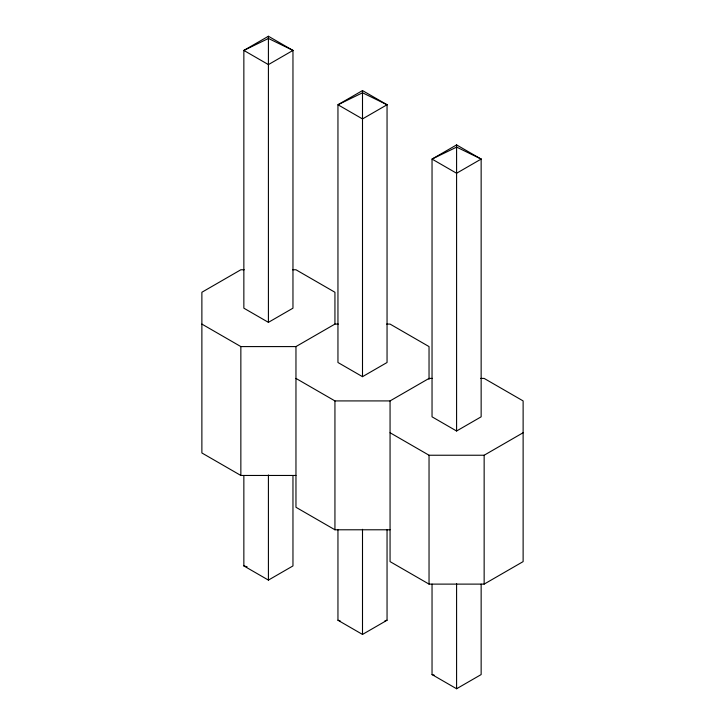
<?xml version="1.0" encoding="UTF-8"?>
<svg xmlns="http://www.w3.org/2000/svg" width="725" height="725" viewBox="0 0 725 725"><rect width="100%" height="100%" fill="white"/><g stroke="black" fill="none" stroke-linecap="round" stroke-linejoin="round"><path stroke-width="1.09" d="M268.413 36.25L243.854 50.424L243.854 308.179L268.413 322.353L292.963 308.179L292.963 50.424L268.413 36.25L268.413 322.353M362.5 90.571L337.95 104.753L337.95 362.5L362.5 376.674L387.05 362.5L387.05 104.753L362.5 90.571L362.5 376.674M456.587 144.9L432.037 159.074L432.037 416.821L456.587 431.003L481.146 416.821L481.146 159.074L456.587 144.9L456.587 431.003M201.876 324.084L240.854 346.586L295.963 346.586L334.941 324.084L338.312 324.084M295.963 378.414L334.941 400.916L390.059 400.916L429.037 378.414L432.408 378.414M390.059 432.734L429.037 455.237L484.146 455.237L523.124 432.734M243.854 475.491L243.854 565.926L268.413 580.1L292.963 565.926L292.963 475.491M337.95 529.812L337.95 620.247L362.5 634.429L387.05 620.247L387.05 529.812M390.059 400.916L390.059 561.612L429.037 584.114L484.146 584.114L523.124 561.612L523.124 400.916L484.146 378.414L480.775 378.414M432.037 584.132L432.037 674.576L456.587 688.75L481.146 674.576L481.146 584.132M384.93 620.79L387.05 620.247M244.225 269.763L240.854 269.763L201.876 292.266L201.876 452.962L240.854 475.464L295.963 475.464M292.592 269.763L295.963 269.763L334.941 292.266L334.941 324.084M386.688 324.084L390.059 324.084L429.037 346.586L429.037 379.374M295.963 346.586L295.963 507.282L334.941 529.785L390.059 529.785M243.854 565.926L247.08 566.742M337.95 620.247L340.097 620.79M432.037 674.576L434.184 675.12M484.146 455.237L484.146 584.114M456.587 583.616L456.587 688.75M429.037 455.237L429.037 584.114M362.5 529.295L362.5 634.429M334.941 400.916L334.941 529.785M268.413 474.966L268.413 580.1M240.854 346.586L240.854 475.464M292.963 50.424L268.413 64.607L243.854 50.424L268.458 38.461L292.963 50.424M387.05 104.753L362.5 118.927L337.95 104.753L362.545 92.782L387.05 104.753M481.146 159.074L456.587 173.248L432.037 159.074L456.641 147.112L481.146 159.074"/></g></svg>
